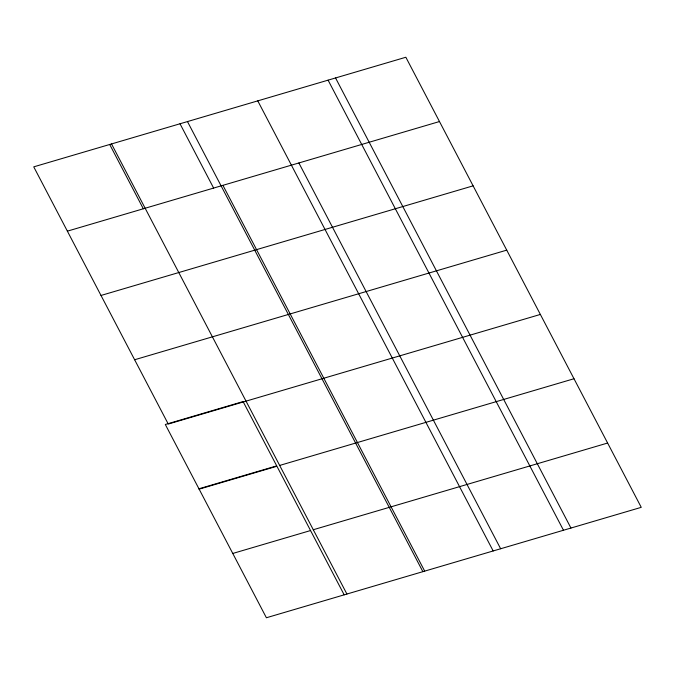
<?xml version="1.0" encoding="UTF-8"?>
<svg xmlns="http://www.w3.org/2000/svg" width="675" height="675" viewBox="0 0 675 675"><rect width="100%" height="100%" fill="white"/><g stroke="black" fill="none" stroke-linecap="round" stroke-linejoin="round"><path stroke-width="1.01" d="M67.382 231.154L439.484 121.542M101.005 295.456L473.108 185.844M134.637 359.75L506.739 250.138M540.363 314.44L168.261 424.052L33.75 166.852L405.852 57.248L641.25 507.338L266.397 617.752L165.316 424.482L243.093 401.574L276.716 465.877L198.948 488.784M199.142 489.156L276.919 466.248L344.174 594.844M279.661 465.438L573.995 378.743M232.765 553.458L310.542 530.55M313.293 529.74L607.618 443.036M335.551 77.954L570.949 528.044M328.084 80.156L563.473 530.246M298.873 162.962L500.648 548.75M257.774 100.862L493.172 550.952M222.927 185.338L424.693 571.126M187.473 121.576L422.871 571.666M180.006 123.77L213.629 188.072M111.527 143.944L346.916 594.034M109.704 144.484L143.328 208.778"/></g></svg>
